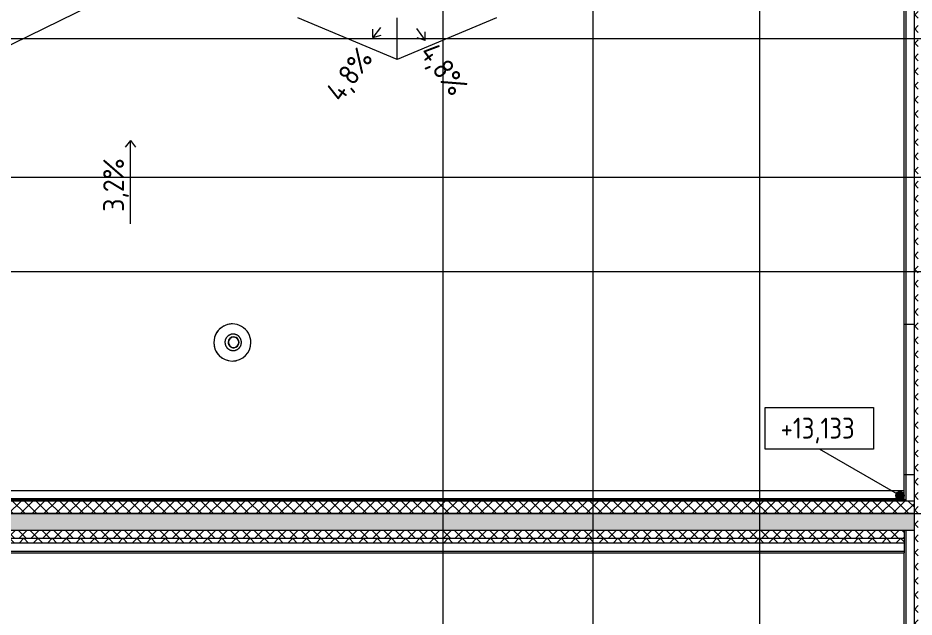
# Model space of a CAD drawing. Header units: millimetres. Extents: x -68946 to 690821, y -552984 to 293768.
# Drawn here: x 149263 to 160017, y -534997 to -527811 of the extents above; entities that cross this region are included whole.
import ezdxf

# ---------------------------------------------------------------- set-up
doc = ezdxf.new("R2010")
doc.units = ezdxf.units.MM
doc.linetypes.add('ADSK_Линия сетки', pattern=[2500, 2000, -250, 0, -250])
doc.layers.get('Defpoints').update_dxf_attribs({"color": 250})
for name, color, linetype, lineweight in [('Аннотация', 250, 'Continuous', 20), ('Крыша', 7, 'Continuous', 5), ('Оборудование', 7, 'Continuous', 9), ('Ограждение', 7, 'Continuous', 5), ('Оси', 250, 'Continuous', 9), ('Отметки', 7, 'Continuous', 9), ('Размеры', 7, 'Continuous', 9), ('Стены внутренние', 7, 'Continuous', 9), ('Стены наружные', 7, 'Continuous', 9), ('Стены отделка', 7, 'Continuous', 13), ('Стены перегородки', 7, 'Continuous', 13), ('Стены штриховка', 250, 'Continuous', 9)]:
    doc.layers.add(name, color=color, linetype=linetype, lineweight=lineweight)
doc.styles.add('GOST Common_1', font='', dxfattribs={"width": 0.9, "height": 250})
doc.styles.add('GOST Common_2', font='', dxfattribs={"width": 0.8, "height": 350})
doc.styles.add('ISOCPEUR_1', font='isocpeur.ttf', dxfattribs={"width": 0.9, "height": 250})
doc.styles.add('А3', font='ГОСТ тип А.ttf')
doc.styles.get('GOST Common_1').set_extended_font_data('GOST Common')
doc.styles.get('GOST Common_2').set_extended_font_data('GOST Common')
doc.dimstyles.new('ADSK_Основной_2_мм_1', dxfattribs={"dimscale": 304.8, "dimtxt": 201.142999, "dimasz": 0.463911, "dimexe": 0.492126, "dimexo": 0.492126, "dimgap": 0.098425, "dimtad": 1, "dimdec": 0, "dimdsep": 46, "dimtxsty": 'GOST Common_2', "dimblk1": 'OBLIQUE', "dimblk2": 'OBLIQUE', "dimsah": 1, "dimcen": 0.09, "dimdle": 0.492126, "dimazin": 0, "dimtfac": 1, "dimtdec": 4, "dimtix": 1, "dimtmove": 0, "dimatfit": 3, "dimfxl": 1, "dimtvp": 1, "dimtolj": 1, "dimtzin": 0, "dimlwd": 9, "dimlwe": 9, "dimarcsym": 2})
pattern_1 = [(45, (23667.23, -543980.64), (-70.71068, 70.71068), []), (135, (23667.23, -543980.64), (-70.71068, -70.71068), [])]
pattern_2 = [(135, (23667.23, -543980.64), (-84.85281, -84.85281), []), (225, (23667.23, -543980.64), (84.85281, -84.85281), [])]

# ---------------------------------------------------------------- blocks, each defined once
blk = doc.blocks.new('Ограждение - Ограждение-38231326-АР3_Кладочный план кровли _17_930 С2-3')
at = {"layer": 'Ограждение'}
for p, q in [((114328, 10503), (136230, 10503)), ((136230, 10403), (114228, 10403))]:
    blk.add_line(p, q, dxfattribs=at)
blk = doc.blocks.new('TN_Аэратор кровельный ТехноНИКОЛЬ - Аэратор кровельный ТехноНИКОЛЬ 160х460мм-36023644-АР3_Кладочный план кровли _17_930 С2-3')
at = {"layer": 'Оборудование'}
for p, q in [((74130, 40915), (74130, 40915)), ((74175, 40763), (74175, 40763)), ((74200, 40636), (74200, 40636)), ((74216, 40478), (74217, 40478))]:
    blk.add_line(p, q, dxfattribs=at)
at = {"layer": 'Оборудование', "flags": 128}
for points in [[(74281, 40698), (74281, 40702), (74281, 40706), (74281, 40710), (74280, 40714), (74279, 40718), (74279, 40722), (74278, 40726), (74276, 40729), (74275, 40733), (74274, 40737), (74272, 40740), (74270, 40744), (74268, 40747), (74266, 40751), (74264, 40754), (74262, 40757), (74259, 40760), (74257, 40764), (74254, 40766), (74251, 40769), (74249, 40772), (74246, 40775), (74242, 40777), (74239, 40779), (74236, 40781), (74233, 40784), (74229, 40785), (74226, 40787), (74222, 40789), (74218, 40790), (74215, 40792), (74211, 40793), (74207, 40794), (74203, 40795), (74199, 40796), (74196, 40796), (74192, 40797), (74188, 40797), (74184, 40797), (74180, 40797), (74176, 40797), (74172, 40797), (74168, 40796), (74164, 40795), (74160, 40795), (74156, 40794), (74153, 40792), (74149, 40791), (74145, 40790), (74142, 40788), (74138, 40786), (74135, 40785), (74131, 40783), (74128, 40781), (74125, 40778), (74121, 40776), (74118, 40773), (74115, 40771), (74113, 40768), (74110, 40765), (74107, 40762), (74105, 40759), (74102, 40756), (74100, 40753), (74098, 40749), (74096, 40746), (74094, 40742), (74093, 40739), (74091, 40735), (74090, 40732), (74088, 40728), (74087, 40724), (74086, 40720), (74086, 40716), (74085, 40712), (74084, 40708), (74084, 40705), (74084, 40701), (74084, 40698)], [(74084, 40698), (74084, 40695), (74084, 40691), (74085, 40687), (74085, 40683), (74086, 40679), (74087, 40675), (74088, 40671), (74089, 40667), (74090, 40664), (74092, 40660), (74093, 40656), (74095, 40653), (74097, 40649), (74099, 40646), (74101, 40643), (74104, 40640), (74106, 40636), (74108, 40633), (74111, 40630), (74114, 40628), (74117, 40625), (74120, 40622), (74123, 40620), (74126, 40618), (74129, 40615), (74133, 40613), (74136, 40611), (74140, 40610), (74143, 40608), (74147, 40606), (74151, 40605), (74154, 40604), (74158, 40603), (74162, 40602), (74166, 40601), (74170, 40601), (74174, 40600), (74178, 40600), (74182, 40600), (74186, 40600), (74189, 40600), (74193, 40600), (74197, 40601), (74201, 40601), (74205, 40602), (74209, 40603), (74213, 40604), (74216, 40606), (74220, 40607), (74224, 40609), (74227, 40610), (74231, 40612), (74234, 40614), (74238, 40616), (74241, 40619), (74244, 40621), (74247, 40624), (74250, 40626), (74253, 40629), (74255, 40632), (74258, 40635), (74261, 40638), (74263, 40641), (74265, 40644), (74267, 40648), (74269, 40651), (74271, 40654), (74273, 40658), (74274, 40662), (74276, 40665), (74277, 40669), (74278, 40673), (74279, 40677), (74280, 40681), (74280, 40684), (74281, 40688), (74281, 40692), (74281, 40696), (74281, 40698)]]:
    blk.add_lwpolyline(points, dxfattribs=at)
at = {"layer": 'Оборудование'}
for centre, major_axis, start_param, end_param in [((74173, 40697), (-43, 218), 4.516907, 7.6585), ((74173, 40697), (-43, 218), 0.253317, 1.375315), ((74173, 40697), (-43, 218), 6.087704, 6.312103), ((74187, 40699), (-12.6, 63.8), 6.087704, 7.6585), ((74188, 40699), (-12.6, 63.8), 4.516907, 7.6585), ((74188, 40699), (-12, 60.8), 4.516907, 7.6585), ((74187, 40699), (-12, 60.8), 4.516907, 5.933399), ((74173, 40697), (-43, 218), 1.375315, 4.516907), ((74173, 40697), (-43, 218), 1.375315, 2.721712), ((74187, 40699), (-12.6, 63.8), 1.375315, 3.33881), ((74188, 40699), (-12.6, 63.8), 1.375315, 4.516907), ((74188, 40699), (-12, 60.8), 1.375315, 4.516907), ((74187, 40699), (-12, 60.8), 3.172849, 4.516907), ((74173, 40697), (-43, 218), 2.946111, 3.170511)]:
    blk.add_ellipse(centre, major_axis=major_axis, ratio=0.999485, start_param=start_param, end_param=end_param, dxfattribs=at)
blk = doc.blocks.new('Высотные отметки - Рамка-32693647-АР3_Кладочный план кровли _17_930 С2-3')
at = {"layer": 'Аннотация'}
for p, q in [((-6.5, 0), (-6.5, 5)), ((-6.5, 5), (6.5, 5)), ((6.5, 5), (6.5, 0)), ((6.5, 0), (-6.5, 0))]:
    blk.add_line(p, q, dxfattribs=at)
blk = doc.blocks.new('_Oblique')
at = {"color": 0, "linetype": 'ByBlock', "lineweight": -2}
blk.add_line((-0.5, -0.5), (0.5, 0.5), dxfattribs=at)
blk = doc.blocks.new('*D6407')
at = {"layer": 'Defpoints', "color": 0, "lineweight": 30, "transparency": 16777216}
for p in [(168637, -528836), (168917, -529106), (168917, -529724)]:
    blk.add_point(p, dxfattribs=at)
at = {"layer": 'Размеры', "color": 0, "lineweight": 9, "transparency": 16777216}
for p, q in [((168637, -528986), (168637, -529874)), ((168917, -529256), (168917, -529874)), ((168637, -529724), (109903, -529724)), ((168917, -529724), (168487, -529724))]:
    blk.add_line(p, q, dxfattribs=at)
at = {"layer": 'Размеры', "color": 0, "lineweight": 9, "transparency": 16777216, "xscale": 141.4, "yscale": 141.4, "zscale": 141.4, "rotation": 180}
blk.add_blockref('_Oblique', (168637, -529724), dxfattribs=at)
at = {"layer": 'Размеры', "color": 0, "lineweight": 9, "transparency": 16777216, "xscale": 141.4, "yscale": 141.4, "zscale": 141.4}
blk.add_blockref('_Oblique', (168917, -529724), dxfattribs=at)
at = {"layer": 'Размеры', "color": 0, "transparency": 16777216, "insert": (110223, -529541), "char_height": 304.8, "attachment_point": 5, "style": 'А3'}
blk.add_mtext('\\A1;280', dxfattribs=at)

msp = doc.modelspace()

# ---------------------------------------------------------------- hatches: boundary and pattern name
at = {"layer": 'Отметки'}
h = msp.add_hatch(color=256, dxfattribs=at)
edge = h.paths.add_edge_path()
edge.add_arc((159848.1726, -533539.7829), 50, 0, 360)
at = {"layer": 'Стены внутренние', "lineweight": 5}
h = msp.add_hatch(dxfattribs=at)
h.set_pattern_fill('FP_1', color=256, style=0, pattern_type=2)
h.set_pattern_definition([(135, (23667.23, -543980.64), (-142.56192, -142.56192), []), (135, (23809.8, -543980.64), (-142.56192, -142.56192), [252.016, -50.403, 3.353, -47.05])])
h.paths.add_polyline_path([(159374.2441, -533955.6404), (160017.2079, -533955.6404), (160017.2079, -533755.6404), (137517.2304, -533755.6404), (137517.2304, -533955.6404), (148032.3042, -533955.6404)])
at = {"layer": 'Стены наружные', "lineweight": 5}
h = msp.add_hatch(dxfattribs=at)
h.set_pattern_fill('FP_34', color=256, style=0, pattern_type=2)
h.set_pattern_definition(pattern_2)
h.paths.add_polyline_path([(160067.2079, -544255.6404), (160067.2079, -520429.6404), (160017.2079, -520429.6404), (160017.2079, -544255.6404)])
h.paths.add_polyline_path([(160067.2079, -520366.6404), (160067.2079, -519804.6404), (160031.2901, -519804.6404), (160031.2901, -520366.6404)])
h.paths.add_polyline_path([(160067.2079, -519741.6404), (160067.2079, -484855.6404), (160017.2079, -484855.6404), (160017.7308, -489976.6404), (160031.2308, -489976.6404), (160030.9242, -490644.6404), (160017.2079, -490644.6404), (160017.2079, -519741.6404), (160025.0858, -519741.6404)])
h = msp.add_hatch(dxfattribs=at)
h.set_pattern_fill('FP_33', color=256, style=0, pattern_type=2)
h.set_pattern_definition(pattern_1)
h.paths.add_polyline_path([(159986.5175, -533755.6404), (160017.2079, -533755.6404), (160017.2079, -533605.6404), (137867.2304, -533605.6404), (137867.2304, -533755.6404), (159917.2079, -533755.6404)])
h = msp.add_hatch(dxfattribs=at)
h.set_pattern_fill('FP_33', color=256, style=0, pattern_type=2)
h.set_pattern_definition(pattern_1)
h.paths.add_polyline_path([(159374.2441, -534055.6404), (159897.2079, -534055.6404), (159897.2079, -533955.6404), (137517.2304, -533955.6404), (137517.2304, -534055.6404), (148032.3042, -534055.6404)])
h = msp.add_hatch(dxfattribs=at)
h.set_pattern_fill('FP_34', color=256, style=0, pattern_type=2)
h.set_pattern_definition(pattern_2)
h.paths.add_polyline_path([(159374.2441, -534105.6404), (159897.2079, -534105.6404), (159897.2079, -534055.6404), (137417.2304, -534055.6404), (137417.2304, -534105.6404), (148032.3042, -534105.6404)])

# ---------------------------------------------------------------- linework, layer by layer
at = {"layer": 'Крыша'}
for p, q in [((138283.6562, -533477.6404), (152140.0395, -526676.9715)), ((153812.9185, -528310.641), (152621.2519, -527810.641)), ((153812.9185, -528310.641), (153812.9185, -527810.641)), ((155004.5852, -527810.641), (153812.9185, -528310.641))]:
    msp.add_line(p, q, dxfattribs=at)
at = {"layer": 'Оси', "linetype": 'ADSK_Линия сетки', "ltscale": 100}
for p, q in [((154367.2308, -547719.4803), (154367.2308, -482778.6358)), ((156167.2308, -547719.4803), (156167.2308, -482778.6358)), ((158167.231, -547719.4809), (158167.231, -482778.6358)), ((88763.207, -528055.6404), (180488.1093, -528055.6404)), ((180488.1093, -530855.5211), (122987.2298, -530855.5211)), ((88763.207, -533755.6404), (180488.1093, -533755.6404))]:
    msp.add_line(p, q, dxfattribs=at)
at = {"layer": 'Отметки'}
for p, q in [((158883.5435, -532982.854), (158880.3203, -532982.854)), ((159848.1726, -533539.7829), (158883.5435, -532982.854))]:
    msp.add_line(p, q, dxfattribs=at)
msp.add_circle((159848.1726, -533539.7829), 50, dxfattribs=at)
at = {"layer": 'Размеры'}
for p, q in [((153613.0364, -527924.5854), (153523.564, -528046.7475)), ((153523.564, -528046.7475), (153521.3103, -527945.9349)), ((153523.564, -528046.7475), (153620.3582, -528018.4783)), ((154046.5661, -527938.7531), (154149.6222, -528079.4617)), ((154149.6222, -528079.4617), (154151.8759, -527978.6491)), ((154149.6222, -528079.4617), (154052.828, -528051.1925)), ((150612.4145, -529279.4778), (150551.0284, -529359.4778)), ((150612.4145, -529279.4778), (150673.8007, -529359.4778)), ((150612.4145, -530279.4778), (150612.4145, -529279.4778))]:
    msp.add_line(p, q, dxfattribs=at)
at = {"layer": 'Стены наружные'}
msp.add_line((159897.2079, -533285.6404), (159897.2079, -531485.6404), dxfattribs=at)
at = {"layer": 'Стены наружные', "lineweight": 13}
for p, q in [((159897.2079, -531485.6404), (160017.2079, -531485.6404)), ((159897.2079, -533285.6404), (160017.2079, -533285.6404))]:
    msp.add_line(p, q, dxfattribs=at)
at = {"layer": 'Стены отделка', "lineweight": 5}
for p, q in [((159897.2079, -531485.6404), (159897.2079, -520429.6404)), ((159897.2079, -533585.6404), (159897.2079, -533285.6404)), ((137247.2304, -534225.6404), (159897.2079, -534225.6404)), ((159897.2079, -544425.6404), (159897.2079, -534225.6404))]:
    msp.add_line(p, q, dxfattribs=at)
at = {"layer": 'Стены перегородки'}
for p, q in [((160017.2079, -484855.6404), (160017.2079, -544305.6404)), ((137887.2304, -533585.6404), (159917.2079, -533585.6404)), ((159917.2079, -533585.6404), (159917.2079, -533605.6404)), ((160017.2079, -533605.6404), (159917.2079, -533605.6404)), ((160017.2079, -533755.6404), (137717.2304, -533755.6404)), ((137517.2304, -533955.6404), (160017.2079, -533955.6404)), ((159897.2079, -534055.6404), (137417.2304, -534055.6404)), ((159897.2079, -534055.6404), (159897.2079, -534105.6404)), ((137367.2304, -534105.6404), (159897.2079, -534105.6404))]:
    msp.add_line(p, q, dxfattribs=at)
at = {"layer": 'Стены штриховка'}
for p, q in [((159917.2079, -520429.6404), (159917.2079, -533585.6404)), ((159917.2079, -533605.6404), (137867.2304, -533605.6404)), ((159897.2079, -533955.6404), (159897.2079, -534055.6404)), ((159917.2079, -533955.6404), (159917.2079, -544405.6404)), ((159897.2079, -534105.6404), (159897.2079, -534225.6404)), ((137267.2304, -534205.6404), (159897.2079, -534205.6404))]:
    msp.add_line(p, q, dxfattribs=at)

# ---------------------------------------------------------------- block references
at = {"layer": 'Оборудование'}
msp.add_blockref('TN_Аэратор кровельный ТехноНИКОЛЬ - Аэратор кровельный ТехноНИКОЛЬ 160х460мм-36023644-АР3_Кладочный план кровли _17_930 С2-3', (77662.9296, -572400.467), dxfattribs=at)
at = {"layer": 'Ограждение'}
msp.add_blockref('Ограждение - Ограждение-38231326-АР3_Кладочный план кровли _17_930 С2-3', (23667.2298, -543980.641), dxfattribs=at)
at = {"layer": 'Отметки', "xscale": 99.99999999999993, "yscale": 99.99999999999993, "zscale": 99.99999999999993}
msp.add_blockref('Высотные отметки - Рамка-32693647-АР3_Кладочный план кровли _17_930 С2-3', (158880.3203, -532982.854), dxfattribs=at)

# ---------------------------------------------------------------- texts
at = {"layer": 'Отметки', "insert": (158416.4451, -532606.1469), "char_height": 250, "width": 1113.300668, "attachment_point": 1, "line_spacing_factor": 1.022761, "style": 'GOST Common_1'}
msp.add_mtext('+13,133', dxfattribs=at)
at = {"layer": 'Размеры', "char_height": 250, "attachment_point": 1, "line_spacing_factor": 1.149209, "style": 'ISOCPEUR_1'}
for s, insert, width, rotation in [('4,8%', (154276.513, -528080.3584), 884.373142, 306.21932556), ('4,8%', (152939.1253, -528686.2573), 884.373142, 53.78067444), ('3,2%', (150285.8006, -530135.5177), 854.495671, 90)]:
    msp.add_mtext(s, dxfattribs=dict(at, insert=insert, width=width, rotation=rotation))

# ---------------------------------------------------------------- dimensions: what is measured, and where the dimension line sits
at = {"layer": 'Размеры'}
dim = msp.add_linear_dim(base=(168917.2308, -529723.7025), p1=(168637.2298, -528835.6398), p2=(168917.2308, -529105.6398), dimstyle='ADSK_Основной_2_мм_1', override={"dimtxt": 1, "dimlfac": 1, "dimpost": '<>', "dimtxsty": 'А3', "dimfxl": 2070}, dxfattribs=at)
dim.commit()
dim.dimension.update_dxf_attribs({"geometry": '*D6407', "text_midpoint": (110222.863, -529723.7025), "dimtype": 160})

doc.saveas('drawing.dxf')
